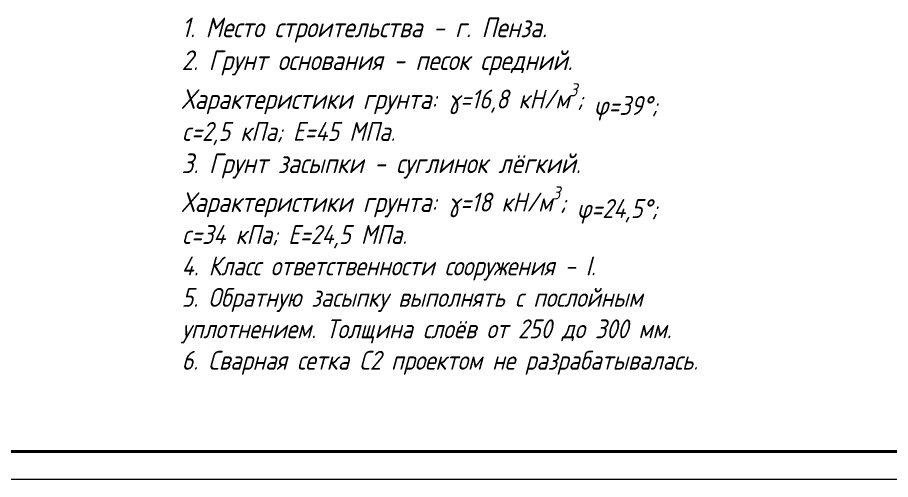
# Model space of a CAD drawing. Header units: millimetres. Extents: x -1004 to 900128, y -352756 to 107728.
# Drawn here: x 22627 to 38165, y -87109 to -78891 of the extents above; entities that cross this region are included whole.
import ezdxf

# ---------------------------------------------------------------- set-up
doc = ezdxf.new("R2010")
doc.units = ezdxf.units.MM
for name, color, linetype, lineweight in [('frame', 173, 'Continuous', 40), ('text', 13, 'Continuous', 20), ('thin', 153, 'Continuous', 18)]:
    doc.layers.add(name, color=color, linetype=linetype, lineweight=lineweight)
doc.styles.add('Structures', font='isocpeur.ttf', dxfattribs={"width": 0.85, "oblique": 15})

msp = doc.modelspace()

# ---------------------------------------------------------------- linework, layer by layer
at = {"layer": 'frame'}
msp.add_line((57895.641, -86608.513), (995.641, -86608.513), dxfattribs=at)
at = {"layer": 'thin'}
msp.add_line((58395.641, -87108.513), (-1004.359, -87108.513), dxfattribs=at)

# ---------------------------------------------------------------- texts
at = {"layer": 'text', "insert": (25549.284, -82070.202), "char_height": 350, "width": 9693.35693, "attachment_point": 4, "style": 'Structures'}
msp.add_mtext('\\A1;1. Место строительства - г. Пенза.\\P2. Грунт основания - песок средний.\\PХарактеристики грунта: {\\H0.95833x;γ=16,8 кН/м\\H0.7x;\\S3^ ;\\H1.42857x;; \\A0;φ=39%%D; \\Pc=2,5 кПа; E=45 МПа.\\P}3. Грунт засыпки - суглинок лёгкий.\\PХарактеристики грунта: {\\H0.95833x;γ=18 кН/м\\H0.7x;\\S3^ ;\\H1.42857x;; \\A0;φ=24,5%%D; \\Pc=34 кПа; E=24,5 МПа.\\P4. Класс ответственности сооружения - I.\\P5. Обратную засыпку выполнять с послойным уплотнением. Толщина слоёв от 250 до 300 мм.\\P6. Сварная сетка С2 проектом не разрабатывалась.}', dxfattribs=at)

doc.saveas('drawing.dxf')
